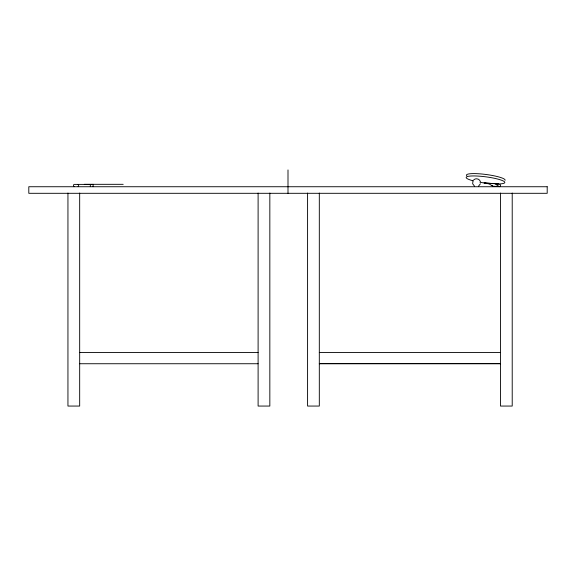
<?xml version="1.0" encoding="UTF-8"?>
<svg xmlns="http://www.w3.org/2000/svg" width="576" height="576" viewBox="0 0 576 576"><rect width="100%" height="100%" fill="white"/><g stroke="black" fill="none" stroke-linecap="round" stroke-linejoin="round"><path stroke-width="0.86" d="M484.178 182.952L498.197 183.91L484.178 182.952A19.469 3.139 7.5 0 1 480.038 182.297M473.047 180.742L472.644 183.758L474.516 186.178M480.406 183.758L478.534 186.178M473.681 179.914C475.718 177.775 479.707 178.819 480.406 181.699M498.197 183.91L495.907 183.974L495.835 184.442L499.428 186.653A1.138 1.051 -58.4 0 0 499.716 184.442M84.305 184.32L123.192 184.32M93.089 184.392L74.11 184.392A1.138 0.641 -90 0 0 73.541 185.522A1.138 0.641 -90 0 0 74.11 186.653M79.675 352.447L258.106 352.447M319.313 352.447L500.486 352.447M319.313 363.614L500.486 363.614M79.675 363.737L258.106 363.737M319.313 363.737L500.486 363.737M484.186 182.894L489.182 183.96L492.775 186.17L499.428 186.653M512.215 193.054L512.215 406.058L500.486 406.058L500.486 193.054M319.313 193.054L319.313 406.058L307.584 406.058L307.584 193.054M288 169.942L288 193.306M269.834 193.054L269.834 406.058L258.106 406.058L258.106 193.054M93.089 184.32L93.089 186.703M90.331 184.392L90.331 186.653M79.675 193.054L79.675 406.058L67.946 406.058L67.946 193.054M78.098 184.392A1.145 0.641 -90 0 1 78.646 185.522A1.145 0.641 -90 0 1 78.098 186.653M473.112 180.806A19.469 3.139 7.5 0 1 471.355 175.99A19.469 3.139 7.5 0 1 499.37 179.525A19.469 3.139 7.5 0 1 498.19 183.967M492.775 186.17A1.145 1.058 -58.4 0 1 492.005 185.263M466.855 175.817A19.469 3.139 7.5 0 1 484.596 174.305A19.469 3.139 7.5 0 1 505.073 180.302M547.2 186.739L28.8 186.739L28.8 193.306L547.2 193.306L547.2 186.739"/></g></svg>
